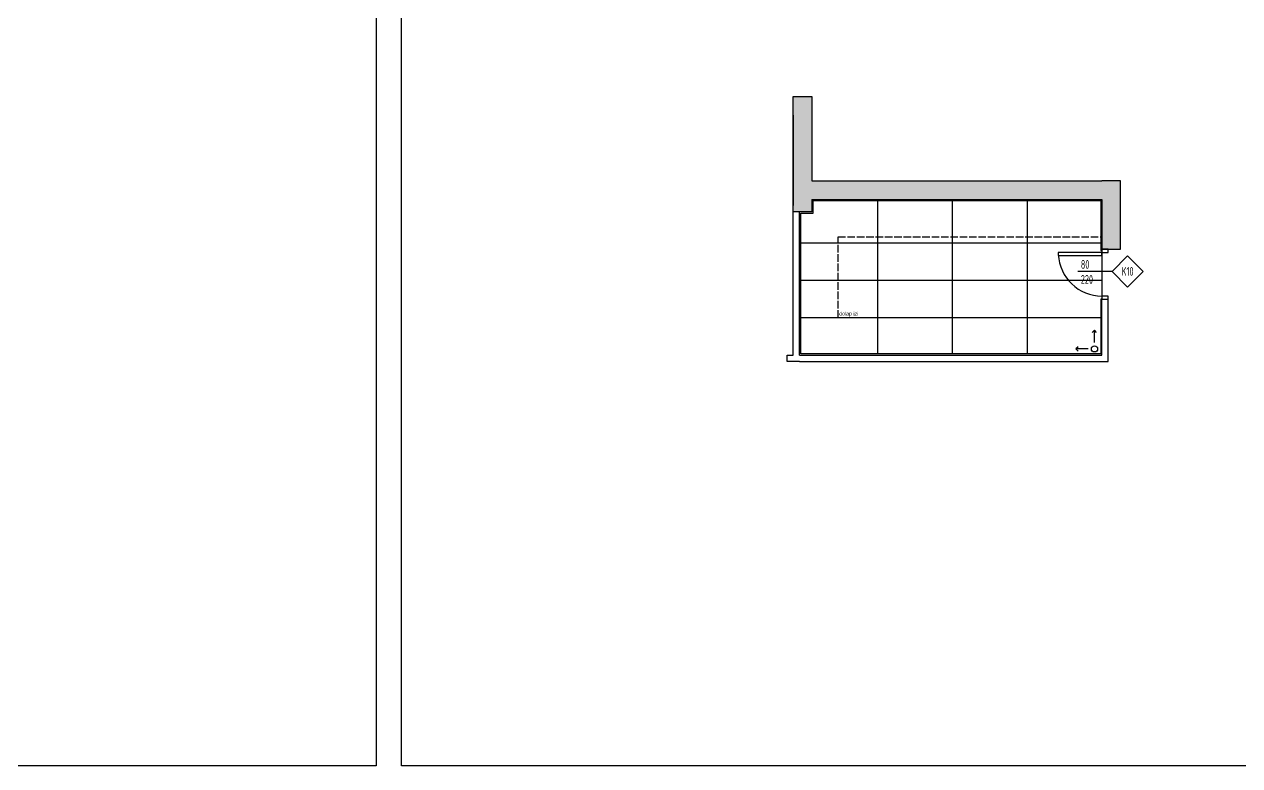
# Model space of a CAD drawing. Header units: millimetres. Extents: x 1064 to 14043, y 831 to 5538.
# Drawn here: x 3483 to 5432, y 2243 to 3432 of the extents above; entities that cross this region are included whole.
import ezdxf
from ezdxf.enums import TextEntityAlignment as Align

# ---------------------------------------------------------------- set-up
doc = ezdxf.new("R2010")
doc.units = ezdxf.units.MM
doc.linetypes.add('ACAD_ISO02W100', pattern=[15, 12, -3])
for name, color, linetype in [('frame', 43, 'Continuous'), ('furn', 134, 'Continuous'), ('hatch_conc', 223, 'Continuous'), ('hatch_floor', 197, 'Continuous'), ('layout', 11, 'Continuous'), ('Str_conc', 6, 'Continuous'), ('symbol', 8, 'Continuous'), ('symbol_no', 12, 'Continuous'), ('wall', 4, 'Continuous')]:
    doc.layers.add(name, color=color, linetype=linetype)
doc.styles.add('antet', font='arial.ttf')
doc.styles.add('text3', font='geniso.shx', dxfattribs={"width": 0.7})

# ---------------------------------------------------------------- blocks, each defined once
blk = doc.blocks.new('*U25')
blk.add_line((0, 0), (-55, 0))
blk.add_lwpolyline([(0, 0), (25, 25), (50, 0), (25, -25)], close=True)
at = {"color": 7, "style": 'text3', "width": 0.7}
for tag, p in [('100', (-50, 0)), ('220', (-50, -24))]:
    blk.add_attdef(tag, text='', height=14, dxfattribs=at).set_placement(p, align=Align.BOTTOM_LEFT)
blk.add_attdef('K00', text='', height=14, dxfattribs=at).set_placement((25, 0), align=Align.MIDDLE_CENTER)
blk = doc.blocks.new('dshgd')
at = {"layer": 'frame'}
for points in [[(11327.4, -18182.1), (11327.4, -18187.1), (11397.4, -18187.1), (11397.4, -18182.1), (11327.4, -18182.1)], [(11397.4, -18177.1), (11397.4, -18182.1), (11407.4, -18182.1), (11407.4, -18177.1), (11397.4, -18177.1)], [(11397.4, -18252.1), (11397.4, -18257.1), (11407.4, -18257.1), (11407.4, -18252.1), (11397.4, -18252.1)]]:
    blk.add_lwpolyline(points, dxfattribs=at)
blk.add_arc((11397.5, -18181.9), 70.2, 182.9945, 269.9465, dxfattribs=at)

msp = doc.modelspace()

# ---------------------------------------------------------------- hatches: boundary and pattern name
at = {"layer": 'hatch_conc'}
h = msp.add_hatch(dxfattribs=at)
h.set_pattern_fill('ANSI36', color=256, angle=450)
h.set_pattern_definition([(135, (59.4298, 19684.1284), (-6.1739261, 1.683798), [7.9375, -1.5875, 0, -1.5875])])
h.paths.add_polyline_path([(5210.98679, 3151.35628), (5210.98679, 3071.35607), (5240.98679, 3071.35607), (5240.98679, 3181.35607), (5210.98679, 3181.35607), (4745.98688, 3181.35628), (4745.98688, 3316.3563), (4715.98683, 3316.3563), (4715.98683, 3131.38278), (4745.98688, 3131.38279), (4745.98688, 3151.35628)])

# ---------------------------------------------------------------- linework, layer by layer
for points in [[(2297.05761, 3842.66326), (4047.05761, 3842.66326), (4047.05761, 2242.66326), (2297.05761, 2242.66326)], [(4088.04121, 3842.66326), (5838.04121, 3842.66326), (5838.04121, 2242.66326), (4088.04121, 2242.66326)]]:
    msp.add_lwpolyline(points, close=True)
at = {"layer": 'furn', "linetype": 'ACAD_ISO02W100'}
for p, q in [((4787.98683, 2961.35296), (4787.98683, 3091.35628)), ((4787.98683, 3091.35628), (5208.98679, 3091.35628)), ((5208.9868, 2961.35296), (4787.98683, 2961.35296))]:
    msp.add_line(p, q, dxfattribs=at)
at = {"layer": 'hatch_floor'}
for points in [[(4850.98845, 3149.35628), (4850.98845, 2903.35296)], [(4970.98845, 3149.35628), (4970.98845, 2903.35296)], [(5090.98845, 3149.35628), (5090.98845, 2903.35296)], [(5208.98679, 3081.35746), (4727.98683, 3081.35746)], [(5210.98679, 3071.35607), (5210.98974, 2991.35601)], [(5210.98863, 3021.35746), (4725.98683, 3021.35746)], [(5208.98679, 2961.35746), (4725.98683, 2961.35746)], [(5208.98679, 2961.35746), (5090.98845, 2961.35746)]]:
    msp.add_lwpolyline(points, dxfattribs=at)
at = {"layer": 'Str_conc'}
for p, q in [((4745.98688, 3316.35628), (4745.98688, 3181.35628)), ((4715.98683, 3286.35628), (4715.98683, 3141.35628)), ((4745.98688, 3181.35628), (5210.98679, 3181.35607)), ((4745.98688, 3151.35628), (5210.98679, 3151.35628))]:
    msp.add_line(p, q, dxfattribs=at)
for points in [[(4745.98688, 3151.35628), (4745.98688, 3131.38279), (4715.98683, 3131.38278), (4715.98683, 3316.3563), (4745.98688, 3316.3563), (4745.98688, 3181.35628)], [(5210.98679, 3151.35628), (5210.98679, 3071.35607), (5240.98679, 3071.35607), (5240.98679, 3181.35607), (5210.98679, 3181.35607)]]:
    msp.add_lwpolyline(points, dxfattribs=at)
at = {"layer": 'symbol'}
for p, q in [((5199.01552, 2921.50954), (5198.99428, 2941.50953)), ((5189.02614, 2911.49893), (5169.12615, 2911.4778))]:
    msp.add_line(p, q, dxfattribs=at)
for points in [[(5202.53357, 2937.97775), (5198.99428, 2941.50953), (5195.46251, 2937.97024)], [(5172.65793, 2915.01709), (5169.12615, 2911.4778), (5172.66544, 2907.94602)]]:
    msp.add_lwpolyline(points, dxfattribs=at)
msp.add_circle((5199.02613, 2911.50955), 5, dxfattribs=at)
at = {"layer": 'wall'}
for p, q in [((5210.9868, 2901.35323), (5210.98413, 2991.35601)), ((5220.98679, 2891.35323), (5220.98679, 2991.35631)), ((4725.98683, 2901.35296), (4985.98679, 2901.35296)), ((4725.98683, 2891.35296), (4985.98679, 2891.35296)), ((4985.98679, 2901.35296), (5210.9868, 2901.35323)), ((4985.98679, 2891.35296), (5220.98679, 2891.35323))]:
    msp.add_line(p, q, dxfattribs=at)
for points in [[(5210.98974, 2991.35601), (5208.98975, 2991.35601), (5208.9868, 2903.35296), (4727.98683, 2903.35296), (4727.98683, 3129.38278), (4747.98688, 3129.38279), (4747.98688, 3149.35628), (5208.98679, 3149.35628), (5208.98679, 3069.35607), (5210.98679, 3069.35607)], [(4715.98683, 2901.35296), (4715.98683, 2901.35296), (4715.98683, 3131.38278)], [(4725.98683, 2901.35296), (4725.98683, 3131.38278)], [(4725.98683, 2891.35296), (4705.98683, 2891.35296), (4705.98683, 2901.35296), (4715.98683, 2901.35296)]]:
    msp.add_lwpolyline(points, dxfattribs=at)

# ---------------------------------------------------------------- block references
at = {"layer": 'furn'}
msp.add_blockref('dshgd', (-6186.41499, 21248.43254), dxfattribs=at)
at = {"layer": 'symbol_no', "color": 251, "true_color": 0x636466}
msp.add_blockref('*U25', (5227.14183, 3035.7777), dxfattribs=at).add_auto_attribs({'K00': 'K10', '220': '220', '100': '80'})

# ---------------------------------------------------------------- texts
at = {"layer": 'layout', "color": 251, "insert": (4820.36798, 2963.15916), "char_height": 6, "width": 282.3357703, "attachment_point": 9, "style": 'antet'}
msp.add_mtext('{\\C7;dolap izi}', dxfattribs=at)

doc.saveas('drawing.dxf')
